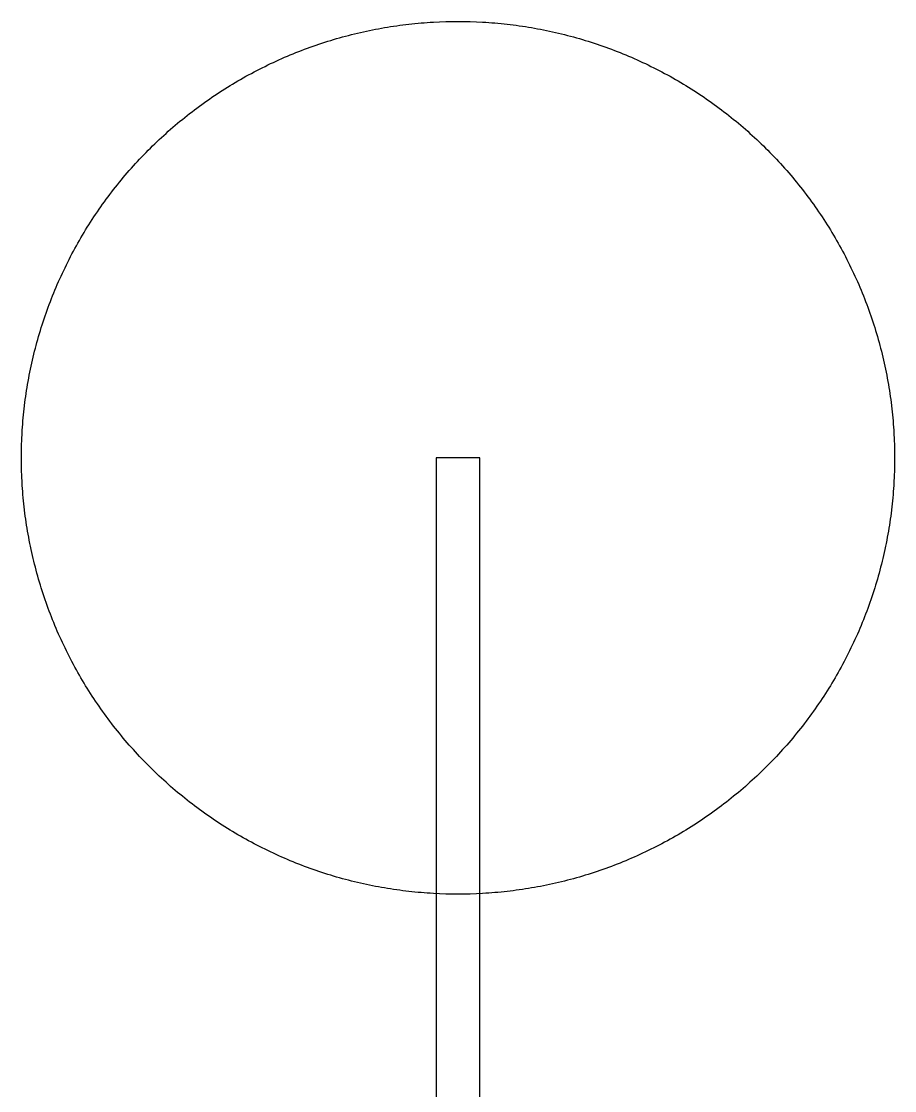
# Model space of a CAD drawing. Extents: x -44500 to 44500, y -47000 to 47000.
# Drawn here: x -24500 to -22500, y 21550 to 24000 of the extents above; entities that cross this region are included whole.
import ezdxf

# ---------------------------------------------------------------- set-up
doc = ezdxf.new("R2010")
doc.units = 0
doc.layers.add('Active', color=80, linetype='CONTINUOUS')

msp = doc.modelspace()

# ---------------------------------------------------------------- linework, layer by layer
at = {"layer": 'Active'}
for points in [[(-22500.1, 22985.9), (-22500.4, 22971.8), (-22500.9, 22957.7), (-22501.6, 22943.65), (-22502.05, 22936.6), (-22502.5, 22929.6), (-22503, 22922.6), (-22503.6, 22915.55), (-22504.2, 22908.55), (-22504.9, 22901.5), (-22505.6, 22894.5), (-22506.35, 22887.5), (-22508.05, 22873.5), (-22508.95, 22866.55), (-22509.95, 22859.55), (-22510.95, 22852.6), (-22512, 22845.65), (-22513.1, 22838.7), (-22514.3, 22831.7), (-22515.5, 22824.8), (-22516.75, 22817.85), (-22518.05, 22810.95), (-22519.4, 22804), (-22520.8, 22797.15), (-22522.25, 22790.25), (-22523.75, 22783.4), (-22525.3, 22776.5), (-22526.9, 22769.65), (-22528.55, 22762.8), (-22530.25, 22755.95), (-22532, 22749.1), (-22533.8, 22742.3), (-22535.65, 22735.5), (-22537.5, 22728.75), (-22539.45, 22721.95), (-22541.45, 22715.15), (-22543.45, 22708.45), (-22545.55, 22701.7), (-22547.65, 22695), (-22552.05, 22681.6), (-22554.35, 22674.9), (-22556.65, 22668.25), (-22559, 22661.65), (-22561.4, 22655), (-22563.85, 22648.4), (-22566.35, 22641.85), (-22568.9, 22635.25), (-22571.5, 22628.7), (-22574.1, 22622.25), (-22576.8, 22615.7), (-22579.55, 22609.15), (-22582.3, 22602.75), (-22585.15, 22596.25), (-22588, 22589.85), (-22590.9, 22583.45), (-22593.85, 22577.05), (-22596.85, 22570.7), (-22599.9, 22564.35), (-22603, 22558), (-22606.15, 22551.65), (-22609.35, 22545.35), (-22612.55, 22539.1), (-22615.8, 22532.9), (-22619.1, 22526.7), (-22622.5, 22520.45), (-22625.85, 22514.35), (-22629.3, 22508.2), (-22632.8, 22502.05), (-22636.35, 22495.95), (-22639.9, 22489.9), (-22643.55, 22483.8), (-22647.15, 22477.85), (-22650.85, 22471.85), (-22654.65, 22465.8), (-22658.4, 22459.9), (-22662.25, 22453.95), (-22666.1, 22448.1), (-22670, 22442.25), (-22673.95, 22436.45), (-22677.95, 22430.6), (-22682, 22424.8), (-22686.05, 22419.1), (-22690.15, 22413.4), (-22694.3, 22407.7), (-22698.5, 22402.05), (-22702.75, 22396.4), (-22707, 22390.8), (-22711.3, 22385.25), (-22715.65, 22379.7), (-22720.05, 22374.2), (-22724.5, 22368.7), (-22728.95, 22363.25), (-22733.45, 22357.85), (-22738, 22352.45), (-22742.6, 22347.05), (-22747.2, 22341.8), (-22751.85, 22336.5), (-22756.55, 22331.25), (-22761.3, 22326), (-22766.05, 22320.8), (-22770.8, 22315.7), (-22775.7, 22310.55), (-22780.55, 22305.5), (-22785.45, 22300.45), (-22790.4, 22295.4), (-22795.4, 22290.4), (-22800.45, 22285.45), (-22805.5, 22280.55), (-22810.55, 22275.7), (-22815.7, 22270.8), (-22820.8, 22266.05), (-22826, 22261.3), (-22831.25, 22256.55), (-22836.5, 22251.85), (-22841.8, 22247.2), (-22847.05, 22242.6), (-22852.45, 22238), (-22857.85, 22233.45), (-22863.25, 22228.95), (-22868.7, 22224.5), (-22874.2, 22220.05), (-22879.7, 22215.65), (-22885.25, 22211.3), (-22890.8, 22207), (-22896.4, 22202.75), (-22902.05, 22198.5), (-22907.7, 22194.3), (-22913.4, 22190.15), (-22919.1, 22186.05), (-22924.8, 22182), (-22930.6, 22177.95), (-22936.45, 22173.95), (-22942.25, 22170), (-22948.1, 22166.1), (-22953.95, 22162.25), (-22959.9, 22158.4), (-22965.8, 22154.65), (-22971.85, 22150.85), (-22977.85, 22147.15), (-22983.8, 22143.55), (-22989.9, 22139.9), (-22995.95, 22136.35), (-23002.05, 22132.8), (-23008.2, 22129.3), (-23014.35, 22125.85), (-23020.45, 22122.5), (-23026.7, 22119.1), (-23032.9, 22115.8), (-23039.1, 22112.55), (-23045.35, 22109.35), (-23051.65, 22106.15), (-23058, 22103), (-23064.35, 22099.9), (-23070.7, 22096.85), (-23077.05, 22093.85), (-23083.45, 22090.9), (-23089.85, 22088), (-23096.25, 22085.15), (-23102.75, 22082.3), (-23109.15, 22079.55), (-23115.7, 22076.8), (-23122.25, 22074.1), (-23128.7, 22071.5), (-23135.25, 22068.9), (-23141.85, 22066.35), (-23148.4, 22063.85), (-23155, 22061.4), (-23161.65, 22059), (-23168.25, 22056.65), (-23174.9, 22054.35), (-23181.6, 22052.05), (-23195, 22047.65), (-23201.7, 22045.55), (-23208.45, 22043.45), (-23215.15, 22041.45), (-23221.95, 22039.45), (-23228.75, 22037.5), (-23235.5, 22035.65), (-23242.3, 22033.8), (-23249.1, 22032), (-23255.95, 22030.25), (-23262.8, 22028.55), (-23269.65, 22026.9), (-23276.5, 22025.3), (-23283.4, 22023.75), (-23290.25, 22022.25), (-23297.15, 22020.8), (-23304, 22019.4), (-23310.95, 22018.05), (-23317.85, 22016.75), (-23324.8, 22015.5), (-23331.7, 22014.3), (-23338.7, 22013.1), (-23345.65, 22012), (-23352.6, 22010.95), (-23359.55, 22009.95), (-23366.55, 22008.95), (-23373.5, 22008.05), (-23387.5, 22006.35), (-23394.5, 22005.6), (-23401.5, 22004.9), (-23408.55, 22004.2), (-23415.55, 22003.6), (-23422.6, 22003), (-23429.6, 22002.5), (-23436.6, 22002.05), (-23443.65, 22001.6), (-23457.7, 22000.9), (-23471.8, 22000.4), (-23485.9, 22000.1), (-23500, 22000), (-23514.1, 22000.1), (-23528.2, 22000.4), (-23542.3, 22000.9), (-23556.35, 22001.6), (-23563.4, 22002.05), (-23570.4, 22002.5), (-23577.4, 22003), (-23584.45, 22003.6), (-23591.45, 22004.2), (-23598.5, 22004.9), (-23605.5, 22005.6), (-23612.5, 22006.35), (-23626.5, 22008.05), (-23633.45, 22008.95), (-23640.45, 22009.95), (-23647.4, 22010.95), (-23654.35, 22012), (-23661.3, 22013.1), (-23668.3, 22014.3), (-23675.2, 22015.5), (-23682.15, 22016.75), (-23689.05, 22018.05), (-23696, 22019.4), (-23702.85, 22020.8), (-23709.75, 22022.25), (-23716.6, 22023.75), (-23723.5, 22025.3), (-23730.35, 22026.9), (-23737.2, 22028.55), (-23744.05, 22030.25), (-23750.9, 22032), (-23757.7, 22033.8), (-23764.5, 22035.65), (-23771.25, 22037.5), (-23778.05, 22039.45), (-23784.85, 22041.45), (-23791.55, 22043.45), (-23798.3, 22045.55), (-23805, 22047.65), (-23818.4, 22052.05), (-23825.1, 22054.35), (-23831.75, 22056.65), (-23838.35, 22059), (-23845, 22061.4), (-23851.6, 22063.85), (-23858.15, 22066.35), (-23864.75, 22068.9), (-23871.3, 22071.5), (-23877.75, 22074.1), (-23884.3, 22076.8), (-23890.85, 22079.55), (-23897.25, 22082.3), (-23903.75, 22085.15), (-23910.15, 22088), (-23916.55, 22090.9), (-23922.95, 22093.85), (-23929.3, 22096.85), (-23935.65, 22099.9), (-23942, 22103), (-23948.35, 22106.15), (-23954.65, 22109.35), (-23960.9, 22112.55), (-23967.1, 22115.8), (-23973.3, 22119.1), (-23979.55, 22122.5), (-23985.65, 22125.85), (-23991.8, 22129.3), (-23997.95, 22132.8), (-24004.05, 22136.35), (-24010.1, 22139.9), (-24016.2, 22143.55), (-24022.15, 22147.15), (-24028.15, 22150.85), (-24034.2, 22154.65), (-24040.1, 22158.4), (-24046.05, 22162.25), (-24051.9, 22166.1), (-24057.75, 22170), (-24063.55, 22173.95), (-24069.4, 22177.95), (-24075.2, 22182), (-24080.9, 22186.05), (-24086.6, 22190.15), (-24092.3, 22194.3), (-24097.95, 22198.5), (-24103.6, 22202.75), (-24109.2, 22207), (-24114.75, 22211.3), (-24120.3, 22215.65), (-24125.8, 22220.05), (-24131.3, 22224.5), (-24136.75, 22228.95), (-24142.15, 22233.45), (-24147.55, 22238), (-24152.95, 22242.6), (-24158.2, 22247.2), (-24163.5, 22251.85), (-24168.75, 22256.55), (-24174, 22261.3), (-24179.2, 22266.05), (-24184.3, 22270.8), (-24189.45, 22275.7), (-24194.5, 22280.55), (-24199.55, 22285.45), (-24204.6, 22290.4), (-24209.6, 22295.4), (-24214.55, 22300.45), (-24219.45, 22305.5), (-24224.3, 22310.55), (-24229.2, 22315.7), (-24233.95, 22320.8), (-24238.7, 22326), (-24243.45, 22331.25), (-24248.15, 22336.5), (-24252.8, 22341.8), (-24257.4, 22347.05), (-24262, 22352.45), (-24266.55, 22357.85), (-24271.05, 22363.25), (-24275.5, 22368.7), (-24279.95, 22374.2), (-24284.35, 22379.7), (-24288.7, 22385.25), (-24293, 22390.8), (-24297.25, 22396.4), (-24301.5, 22402.05), (-24305.7, 22407.7), (-24309.85, 22413.4), (-24313.95, 22419.1), (-24318, 22424.8), (-24322.05, 22430.6), (-24326.05, 22436.45), (-24330, 22442.25), (-24333.9, 22448.1), (-24337.75, 22453.95), (-24341.6, 22459.9), (-24345.35, 22465.8), (-24349.15, 22471.85), (-24352.85, 22477.85), (-24356.45, 22483.8), (-24360.1, 22489.9), (-24363.65, 22495.95), (-24367.2, 22502.05), (-24370.7, 22508.2), (-24374.15, 22514.35), (-24377.5, 22520.45), (-24380.9, 22526.7), (-24384.2, 22532.9), (-24387.45, 22539.1), (-24390.65, 22545.35), (-24393.85, 22551.65), (-24397, 22558), (-24400.1, 22564.35), (-24403.15, 22570.7), (-24406.15, 22577.05), (-24409.1, 22583.45), (-24412, 22589.85), (-24414.85, 22596.25), (-24417.7, 22602.75), (-24420.45, 22609.15), (-24423.2, 22615.7), (-24425.9, 22622.25), (-24428.5, 22628.7), (-24431.1, 22635.25), (-24433.65, 22641.85), (-24436.15, 22648.4), (-24438.6, 22655), (-24441, 22661.65), (-24443.35, 22668.25), (-24445.65, 22674.9), (-24447.95, 22681.6), (-24452.35, 22695), (-24454.45, 22701.7), (-24456.55, 22708.45), (-24458.55, 22715.15), (-24460.55, 22721.95), (-24462.5, 22728.75), (-24464.35, 22735.5), (-24466.2, 22742.3), (-24468, 22749.1), (-24469.75, 22755.95), (-24471.45, 22762.8), (-24473.1, 22769.65), (-24474.7, 22776.5), (-24476.25, 22783.4), (-24477.75, 22790.25), (-24479.2, 22797.15), (-24480.6, 22804), (-24481.95, 22810.95), (-24483.25, 22817.85), (-24484.5, 22824.8), (-24485.7, 22831.7), (-24486.9, 22838.7), (-24488, 22845.65), (-24489.05, 22852.6), (-24490.05, 22859.55), (-24491.05, 22866.55), (-24491.95, 22873.5), (-24493.65, 22887.5), (-24494.4, 22894.5), (-24495.1, 22901.5), (-24495.8, 22908.55), (-24496.4, 22915.55), (-24497, 22922.6), (-24497.5, 22929.6), (-24497.95, 22936.6), (-24498.4, 22943.65), (-24499.1, 22957.7), (-24499.6, 22971.8), (-24499.9, 22985.9), (-24500, 23000), (-24499.9, 23014.1), (-24499.6, 23028.2), (-24499.1, 23042.3), (-24498.4, 23056.35), (-24497.95, 23063.4), (-24497.5, 23070.4), (-24497, 23077.4), (-24496.4, 23084.45), (-24495.8, 23091.45), (-24495.1, 23098.5), (-24494.4, 23105.5), (-24493.65, 23112.5), (-24491.95, 23126.5), (-24491.05, 23133.45), (-24490.05, 23140.45), (-24489.05, 23147.4), (-24488, 23154.35), (-24486.9, 23161.3), (-24485.7, 23168.3), (-24484.5, 23175.2), (-24483.25, 23182.15), (-24481.95, 23189.05), (-24480.6, 23196), (-24479.2, 23202.85), (-24477.75, 23209.75), (-24476.25, 23216.6), (-24474.7, 23223.5), (-24473.1, 23230.35), (-24471.45, 23237.2), (-24469.75, 23244.05), (-24468, 23250.9), (-24466.2, 23257.7), (-24464.35, 23264.5), (-24462.5, 23271.25), (-24460.55, 23278.05), (-24458.55, 23284.85), (-24456.55, 23291.55), (-24454.45, 23298.3), (-24452.35, 23305), (-24447.95, 23318.4), (-24445.65, 23325.1), (-24443.35, 23331.75), (-24441, 23338.35), (-24438.6, 23345), (-24436.15, 23351.6), (-24433.65, 23358.15), (-24431.1, 23364.75), (-24428.5, 23371.3), (-24425.9, 23377.75), (-24423.2, 23384.3), (-24420.45, 23390.85), (-24417.7, 23397.25), (-24414.85, 23403.75), (-24412, 23410.15), (-24409.1, 23416.55), (-24406.15, 23422.95), (-24403.15, 23429.3), (-24400.1, 23435.65), (-24397, 23442), (-24393.85, 23448.35), (-24390.65, 23454.65), (-24387.45, 23460.9), (-24384.2, 23467.1), (-24380.9, 23473.3), (-24377.5, 23479.55), (-24374.15, 23485.65), (-24370.7, 23491.8), (-24367.2, 23497.95), (-24363.65, 23504.05), (-24360.1, 23510.1), (-24356.45, 23516.2), (-24352.85, 23522.15), (-24349.15, 23528.15), (-24345.35, 23534.2), (-24341.6, 23540.1), (-24337.75, 23546.05), (-24333.9, 23551.9), (-24330, 23557.75), (-24326.05, 23563.55), (-24322.05, 23569.4), (-24318, 23575.2), (-24313.95, 23580.9), (-24309.85, 23586.6), (-24305.7, 23592.3), (-24301.5, 23597.95), (-24297.25, 23603.6), (-24293, 23609.2), (-24288.7, 23614.75), (-24284.35, 23620.3), (-24279.95, 23625.8), (-24275.5, 23631.3), (-24271.05, 23636.75), (-24266.55, 23642.15), (-24262, 23647.55), (-24257.4, 23652.95), (-24252.8, 23658.2), (-24248.15, 23663.5), (-24243.45, 23668.75), (-24238.7, 23674), (-24233.95, 23679.2), (-24229.2, 23684.3), (-24224.3, 23689.45), (-24219.45, 23694.5), (-24214.55, 23699.55), (-24209.6, 23704.6), (-24204.6, 23709.6), (-24199.55, 23714.55), (-24194.5, 23719.45), (-24189.45, 23724.3), (-24184.3, 23729.2), (-24179.2, 23733.95), (-24174, 23738.7), (-24168.75, 23743.45), (-24163.5, 23748.15), (-24158.2, 23752.8), (-24152.95, 23757.4), (-24147.55, 23762), (-24142.15, 23766.55), (-24136.75, 23771.05), (-24131.3, 23775.5), (-24125.8, 23779.95), (-24120.3, 23784.35), (-24114.75, 23788.7), (-24109.2, 23793), (-24103.6, 23797.25), (-24097.95, 23801.5), (-24092.3, 23805.7), (-24086.6, 23809.85), (-24080.9, 23813.95), (-24075.2, 23818), (-24069.4, 23822.05), (-24063.55, 23826.05), (-24057.75, 23830), (-24051.9, 23833.9), (-24046.05, 23837.75), (-24040.1, 23841.6), (-24034.2, 23845.35), (-24028.15, 23849.15), (-24022.15, 23852.85), (-24016.2, 23856.45), (-24010.1, 23860.1), (-24004.05, 23863.65), (-23997.95, 23867.2), (-23991.8, 23870.7), (-23985.65, 23874.15), (-23979.55, 23877.5), (-23973.3, 23880.9), (-23967.1, 23884.2), (-23960.9, 23887.45), (-23954.65, 23890.65), (-23948.35, 23893.85), (-23942, 23897), (-23935.65, 23900.1), (-23929.3, 23903.15), (-23922.95, 23906.15), (-23916.55, 23909.1), (-23910.15, 23912), (-23903.75, 23914.85), (-23897.25, 23917.7), (-23890.85, 23920.45), (-23884.3, 23923.2), (-23877.75, 23925.9), (-23871.3, 23928.5), (-23864.75, 23931.1), (-23858.15, 23933.65), (-23851.6, 23936.15), (-23845, 23938.6), (-23838.35, 23941), (-23831.75, 23943.35), (-23825.1, 23945.65), (-23818.4, 23947.95), (-23805, 23952.35), (-23798.3, 23954.45), (-23791.55, 23956.55), (-23784.85, 23958.55), (-23778.05, 23960.55), (-23771.25, 23962.5), (-23764.5, 23964.35), (-23757.7, 23966.2), (-23750.9, 23968), (-23744.05, 23969.75), (-23737.2, 23971.45), (-23730.35, 23973.1), (-23723.5, 23974.7), (-23716.6, 23976.25), (-23709.75, 23977.75), (-23702.85, 23979.2), (-23696, 23980.6), (-23689.05, 23981.95), (-23682.15, 23983.25), (-23675.2, 23984.5), (-23668.3, 23985.7), (-23661.3, 23986.9), (-23654.35, 23988), (-23647.4, 23989.05), (-23640.45, 23990.05), (-23633.45, 23991.05), (-23626.5, 23991.95), (-23612.5, 23993.65), (-23605.5, 23994.4), (-23598.5, 23995.1), (-23591.45, 23995.8), (-23584.45, 23996.4), (-23577.4, 23997), (-23570.4, 23997.5), (-23563.4, 23997.95), (-23556.35, 23998.4), (-23542.3, 23999.1), (-23528.2, 23999.6), (-23514.1, 23999.9), (-23500, 24000), (-23485.9, 23999.9), (-23471.8, 23999.6), (-23457.7, 23999.1), (-23443.65, 23998.4), (-23436.6, 23997.95), (-23429.6, 23997.5), (-23422.6, 23997), (-23415.55, 23996.4), (-23408.55, 23995.8), (-23401.5, 23995.1), (-23394.5, 23994.4), (-23387.5, 23993.65), (-23373.5, 23991.95), (-23366.55, 23991.05), (-23359.55, 23990.05), (-23352.6, 23989.05), (-23345.65, 23988), (-23338.7, 23986.9), (-23331.7, 23985.7), (-23324.8, 23984.5), (-23317.85, 23983.25), (-23310.95, 23981.95), (-23304, 23980.6), (-23297.15, 23979.2), (-23290.25, 23977.75), (-23283.4, 23976.25), (-23276.5, 23974.7), (-23269.65, 23973.1), (-23262.8, 23971.45), (-23255.95, 23969.75), (-23249.1, 23968), (-23242.3, 23966.2), (-23235.5, 23964.35), (-23228.75, 23962.5), (-23221.95, 23960.55), (-23215.15, 23958.55), (-23208.45, 23956.55), (-23201.7, 23954.45), (-23195, 23952.35), (-23181.6, 23947.95), (-23174.9, 23945.65), (-23168.25, 23943.35), (-23161.65, 23941), (-23155, 23938.6), (-23148.4, 23936.15), (-23141.85, 23933.65), (-23135.25, 23931.1), (-23128.7, 23928.5), (-23122.25, 23925.9), (-23115.7, 23923.2), (-23109.15, 23920.45), (-23102.75, 23917.7), (-23096.25, 23914.85), (-23089.85, 23912), (-23083.45, 23909.1), (-23077.05, 23906.15), (-23070.7, 23903.15), (-23064.35, 23900.1), (-23058, 23897), (-23051.65, 23893.85), (-23045.35, 23890.65), (-23039.1, 23887.45), (-23032.9, 23884.2), (-23026.7, 23880.9), (-23020.45, 23877.5), (-23014.35, 23874.15), (-23008.2, 23870.7), (-23002.05, 23867.2), (-22995.95, 23863.65), (-22989.9, 23860.1), (-22983.8, 23856.45), (-22977.85, 23852.85), (-22971.85, 23849.15), (-22965.8, 23845.35), (-22959.9, 23841.6), (-22953.95, 23837.75), (-22948.1, 23833.9), (-22942.25, 23830), (-22936.45, 23826.05), (-22930.6, 23822.05), (-22924.8, 23818), (-22919.1, 23813.95), (-22913.4, 23809.85), (-22907.7, 23805.7), (-22902.05, 23801.5), (-22896.4, 23797.25), (-22890.8, 23793), (-22885.25, 23788.7), (-22879.7, 23784.35), (-22874.2, 23779.95), (-22868.7, 23775.5), (-22863.25, 23771.05), (-22857.85, 23766.55), (-22852.45, 23762), (-22847.05, 23757.4), (-22841.8, 23752.8), (-22836.5, 23748.15), (-22831.25, 23743.45), (-22826, 23738.7), (-22820.8, 23733.95), (-22815.7, 23729.2), (-22810.55, 23724.3), (-22805.5, 23719.45), (-22800.45, 23714.55), (-22795.4, 23709.6), (-22790.4, 23704.6), (-22785.45, 23699.55), (-22780.55, 23694.5), (-22775.7, 23689.45), (-22770.8, 23684.3), (-22766.05, 23679.2), (-22761.3, 23674), (-22756.55, 23668.75), (-22751.85, 23663.5), (-22747.2, 23658.2), (-22742.6, 23652.95), (-22738, 23647.55), (-22733.45, 23642.15), (-22728.95, 23636.75), (-22724.5, 23631.3), (-22720.05, 23625.8), (-22715.65, 23620.3), (-22711.3, 23614.75), (-22707, 23609.2), (-22702.75, 23603.6), (-22698.5, 23597.95), (-22694.3, 23592.3), (-22690.15, 23586.6), (-22686.05, 23580.9), (-22682, 23575.2), (-22677.95, 23569.4), (-22673.95, 23563.55), (-22670, 23557.75), (-22666.1, 23551.9), (-22662.25, 23546.05), (-22658.4, 23540.1), (-22654.65, 23534.2), (-22650.85, 23528.15), (-22647.15, 23522.15), (-22643.55, 23516.2), (-22639.9, 23510.1), (-22636.35, 23504.05), (-22632.8, 23497.95), (-22629.3, 23491.8), (-22625.85, 23485.65), (-22622.5, 23479.55), (-22619.1, 23473.3), (-22615.8, 23467.1), (-22612.55, 23460.9), (-22609.35, 23454.65), (-22606.15, 23448.35), (-22603, 23442), (-22599.9, 23435.65), (-22596.85, 23429.3), (-22593.85, 23422.95), (-22590.9, 23416.55), (-22588, 23410.15), (-22585.15, 23403.75), (-22582.3, 23397.25), (-22579.55, 23390.85), (-22576.8, 23384.3), (-22574.1, 23377.75), (-22571.5, 23371.3), (-22568.9, 23364.75), (-22566.35, 23358.15), (-22563.85, 23351.6), (-22561.4, 23345), (-22559, 23338.35), (-22556.65, 23331.75), (-22554.35, 23325.1), (-22552.05, 23318.4), (-22547.65, 23305), (-22545.55, 23298.3), (-22543.45, 23291.55), (-22541.45, 23284.85), (-22539.45, 23278.05), (-22537.5, 23271.25), (-22535.65, 23264.5), (-22533.8, 23257.7), (-22532, 23250.9), (-22530.25, 23244.05), (-22528.55, 23237.2), (-22526.9, 23230.35), (-22525.3, 23223.5), (-22523.75, 23216.6), (-22522.25, 23209.75), (-22520.8, 23202.85), (-22519.4, 23196), (-22518.05, 23189.05), (-22516.75, 23182.15), (-22515.5, 23175.2), (-22514.3, 23168.3), (-22513.1, 23161.3), (-22512, 23154.35), (-22510.95, 23147.4), (-22509.95, 23140.45), (-22508.95, 23133.45), (-22508.05, 23126.5), (-22506.35, 23112.5), (-22505.6, 23105.5), (-22504.9, 23098.5), (-22504.2, 23091.45), (-22503.6, 23084.45), (-22503, 23077.4), (-22502.5, 23070.4), (-22502.05, 23063.4), (-22501.6, 23056.35), (-22500.9, 23042.3), (-22500.4, 23028.2), (-22500.1, 23014.1), (-22500, 23000)], [(-23550, 10000), (-23450, 10000), (-23450, 23000), (-23550, 23000)]]:
    msp.add_lwpolyline(points, close=True, dxfattribs=at)

doc.saveas('drawing.dxf')
